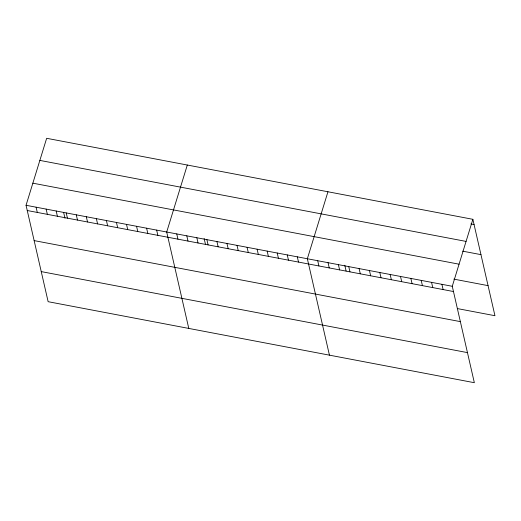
<?xml version="1.0" encoding="UTF-8"?>
<svg xmlns="http://www.w3.org/2000/svg" width="521" height="521" viewBox="0 0 521 521"><rect width="100%" height="100%" fill="white"/><g stroke="black" fill="none" stroke-linecap="round" stroke-linejoin="round"><path stroke-width="0.78" d="M472.866 219.308L452.267 286.29L474.344 382.701L48.134 301.692L26.05 205.281L46.656 138.299L472.866 219.308L494.95 315.719L457.529 308.608M187.306 165.033L166.7 232.014L188.784 328.425M327.956 191.767L307.351 258.748L329.435 355.159M470.886 223.945L474.071 224.551M39.857 160.403L466.067 241.412M462.648 251.161L480.961 254.639M32.849 183.177L459.066 264.186M453.824 279.126L488.06 285.638M26.05 205.281L452.267 286.29M27.248 210.523L453.465 291.532M34.139 240.604L460.356 321.62M41.244 271.604L467.454 352.613M441.912 284.323L443.117 289.565M431.564 282.356L432.762 287.599M421.215 280.389L422.414 285.632M410.861 278.422L412.065 283.665M400.512 276.449L401.711 281.698M390.157 274.482L391.362 279.725M379.809 272.516L381.007 277.758M369.461 270.549L370.659 275.791M359.106 268.582L360.311 273.825M348.757 266.615L349.956 271.858M344.785 265.254L346.1 270.985M338.403 264.648L339.607 269.891M328.054 262.682L329.252 267.924M317.706 260.715L318.904 265.957M297.309 256.833L298.507 262.076M287.26 254.925L288.458 260.168M277.211 253.017L278.416 258.26M267.169 251.109L268.367 256.352M257.12 249.194L258.318 254.443M247.071 247.286L248.276 252.529M237.029 245.378L238.227 250.621M226.98 243.47L228.178 248.712M216.931 241.562L218.136 246.804M206.889 239.647L208.087 244.896M204.134 238.52L205.45 244.251M196.84 237.739L198.039 242.981M186.792 235.831L187.996 241.073M176.749 233.922L177.948 239.165M156.652 230.1L157.856 235.342M146.609 228.191L147.808 233.434M136.561 226.283L137.765 231.526M126.518 224.375L127.717 229.618M116.47 222.467L117.668 227.71M106.421 220.552L107.626 225.795M96.378 218.644L97.577 223.887M86.33 216.736L87.528 221.979M76.281 214.828L77.486 220.07M66.239 212.913L67.437 218.162M63.647 212.503L64.962 218.234M56.19 211.005L57.388 216.248M46.141 209.097L47.346 214.339M36.099 207.189L37.297 212.431"/></g></svg>
